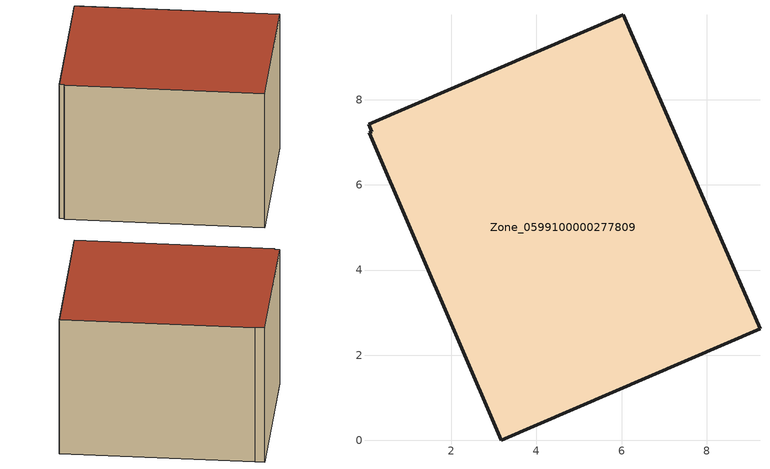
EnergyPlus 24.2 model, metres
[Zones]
Zone_0599100000277809
 floor ground (C_G): 6.04,10 6.19,9.63 9.25,2.62 3.17,0 0.08,7.22 0.14,7.25 0.06,7.43 z0
 wall outside (C_F): 6.19,9.63 6.04,10 0.06,7.43 0.14,7.25 0.08,7.22 3.17,0 9.25,2.62 6.19,9.63 z0:5.93
 roof outside (C_R): 0.06,7.43 0.14,7.25 0.08,7.22 3.17,0 9.25,2.62 6.19,9.63 6.04,10 z5.93
[BUILDING]
Pand.0599100000277809: North Axis=0; Terrain=City; Loads Convergence Tolerance Value=0.04; Temperature Convergence Tolerance Value=0.4; Solar Distribution=FullExterior; Maximum Number of Warmup Days=25; Minimum Number of Warmup Days=1
[Site:Location]
Rotterdam.The.Hague.AP_ZH_NLD Design_Conditions: Latitude=51.96; Longitude=4.45; Time Zone=1; Elevation=-4.5
[SITE:GROUNDTEMPERATURE:BUILDINGSURFACE]
18, 18, 18, 18, 18, 18, 18, 18, 18, 18, 18, 18
[MATERIAL] Thermal Absorptance=0.9; Solar Absorptance=0.7; Visible Absorptance=0.7
Name | Roughness | Thickness | Conductivity | Density | Specific Heat
G.TI.1992-2005 | MediumSmooth | 0.15 | 0.06 | 540 | 1210
F.TI.1992-2005 | Rough | 0.3 | 0.12 | 1920 | 840
R.TI.1992-2005 | MediumRough | 0.2 | 0.08 | 1500 | 1000
[CONSTRUCTION]
C_G: G.TI.1992-2005
C_F: F.TI.1992-2005
C_R: R.TI.1992-2005
[ZONE]
Zone_0599100000277809: Type=1; Multiplier=1; Ceiling Height=Autocalculate; Volume=Autocalculate; Floor Area=autocalculate; Part of Total Floor Area=Yes
[ZONEINFILTRATION:DESIGNFLOWRATE]
Infil_Zone_0599100000277809: Zone or ZoneList or Space or SpaceList=Zone_0599100000277809; Schedule=AlwaysOn; Design Flow Rate Calculation Method=Flow/Area; Flow Rate per Floor Area=0.0015; Constant Term Coefficient=1; Temperature Term Coefficient=0; Velocity Term Coefficient=0; Velocity Squared Term Coefficient=0
[HVACTEMPLATE:ZONE:IDEALLOADSAIRSYSTEM]
Zone_0599100000277809: Maximum Heating Supply Air Temperature=50; Minimum Cooling Supply Air Temperature=13; Maximum Heating Supply Air Humidity Ratio=0.0156; Minimum Cooling Supply Air Humidity Ratio=0.0077; Heating Limit=NoLimit; Cooling Limit=NoLimit; Dehumidification Control Type=ConstantSensibleHeatRatio; Cooling Sensible Heat Ratio=0.7; Dehumidification Setpoint=60; Humidification Control Type=None; Humidification Setpoint=30; Outdoor Air Method=None; Outdoor Air Flow Rate per Person=0.00944; Outdoor Air Flow Rate per Zone Floor Area=0; Outdoor Air Flow Rate per Zone=0; Demand Controlled Ventilation Type=None; Outdoor Air Economizer Type=NoEconomizer; Heat Recovery Type=None; Sensible Heat Recovery Effectiveness=0.7; Latent Heat Recovery Effectiveness=0.65
[ZONECONTROL:THERMOSTAT]
ThermostatControl_Zone_0599100000277809: Zone or ZoneList=Zone_0599100000277809; Control Type Schedule=DualSetpointControlType; Control 1=Thermostat_Zone_0599100000277809; Temperature Difference Between Cutout And Setpoint=0
[THERMOSTATSETPOINT:DUALSETPOINT]
Thermostat_Zone_0599100000277809: Heating Setpoint Temperature Schedule=HeatingSetpoint_Zone_0599100000277809; Cooling Setpoint Temperature Schedule=CoolingSetpoint_Zone_0599100000277809
[SCHEDULE:COMPACT]
HeatingSetpoint_Zone_0599100000277809: Through: 12/31, For: AllDays, Until: 24:00, 21
CoolingSetpoint_Zone_0599100000277809: Through: 12/31, For: AllDays, Until: 24:00, 24
DualSetpointControlType: Through: 12/31, For: AllDays, Until: 24:00, 4
AlwaysOn: Through: 12/31, For: AllDays, Until: 24:00, 1
